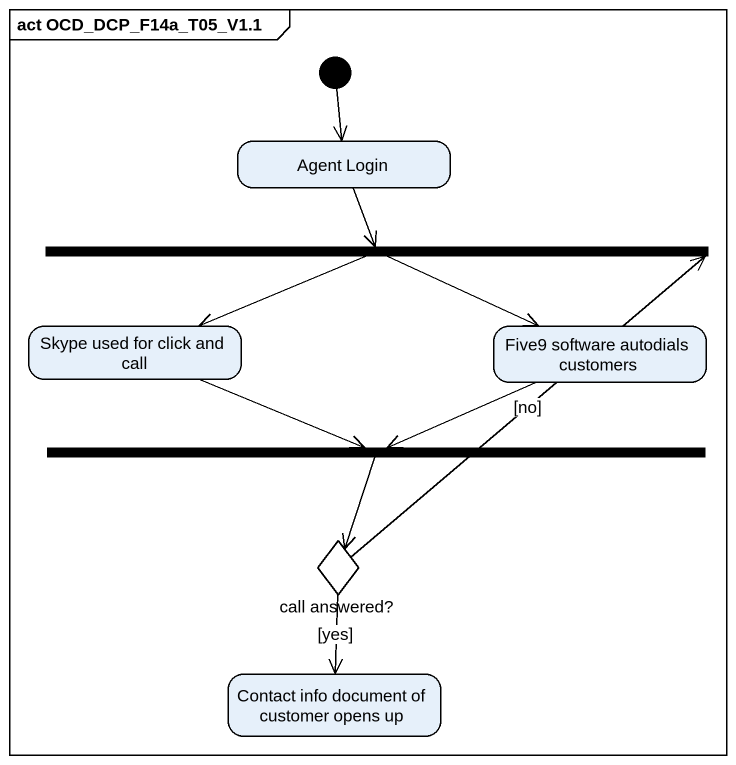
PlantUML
@startuml
mainframe act OCD_DCP_F14a_T05_V1.1
hide empty description
state "Agent Login" as Agent_Login
state fork1 <<fork>>
state "Skype used for click and call" as Skype_used_for_click_and
state "Five9 software autodials customers" as Five9_software_autodials
state fork2 <<join>>
state "call answered?" as call_answered <<choice>>
state "Contact info document of customer opens up" as Contact_info_document_of
[*] --> Agent_Login
Agent_Login --> fork1
fork1 -left-> Skype_used_for_click_and
fork1 -right-> Five9_software_autodials
Skype_used_for_click_and -right-> fork2
Five9_software_autodials -left-> fork2
fork2 --> call_answered
call_answered -up-> fork1 : [no]
call_answered --> Contact_info_document_of : [yes]
@enduml
